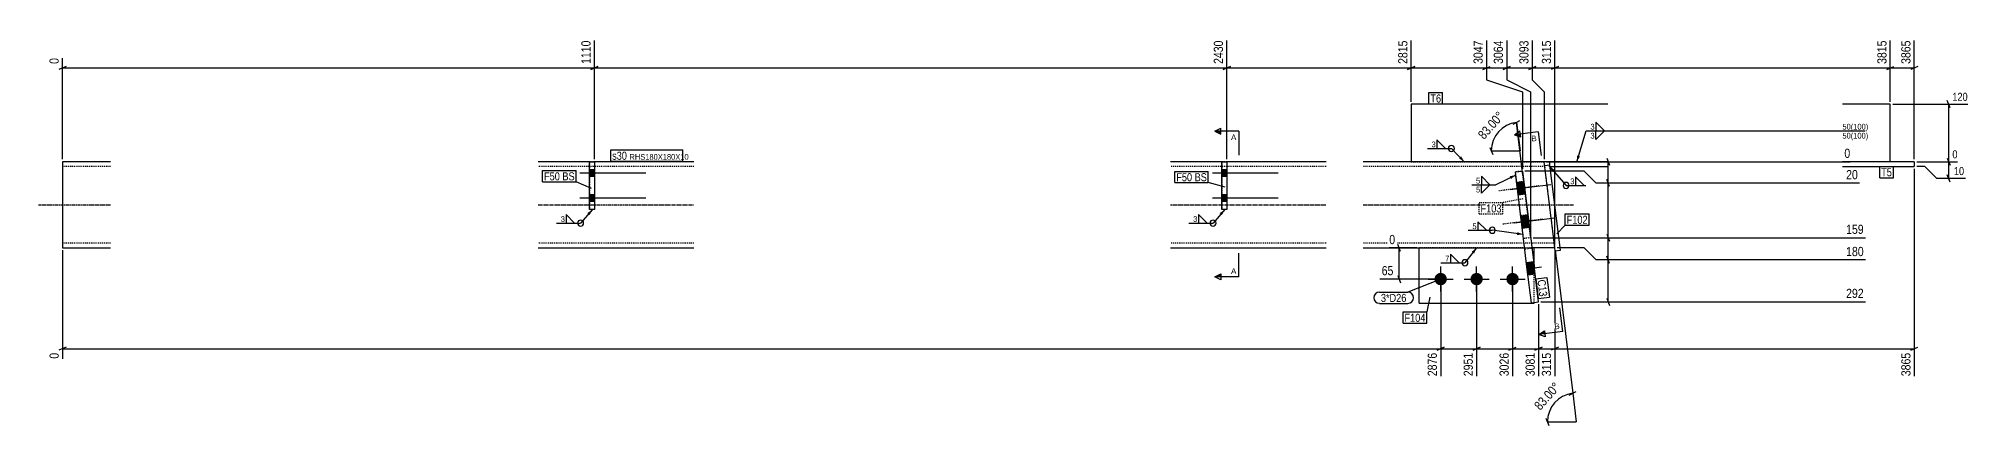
# Model space of a CAD drawing. Header units: millimetres. Extents: x 14 to 40939, y 8 to 845.
# Drawn here: x 36909 to 40939, y 12 to 819 of the extents above; entities that cross this region are included whole.
import ezdxf

# ---------------------------------------------------------------- set-up
doc = ezdxf.new("R2010")
doc.units = ezdxf.units.MM
doc.linetypes.add('DXK_LINE_DOT2', pattern=[3.9198, 1.9599, -1.9599])
doc.linetypes.add('DXK_LINE_DOT3', pattern=[5.9187, 2.979, -0.9799, 0.9799, -0.9799])
for name, color, linetype in [('MÅLSÆTNING', 7, 'Continuous'), ('STÅL', 7, 'Continuous'), ('TEKST', 7, 'Continuous')]:
    doc.layers.add(name, color=color, linetype=linetype)
doc.styles.add('Arial', font='ARIAL.TTF', dxfattribs={"height": 0.2})
doc.styles.add('Arial Narrow', font='ARIALN.TTF', dxfattribs={"height": 0.2})

msp = doc.modelspace()

# ---------------------------------------------------------------- hatches: boundary and pattern name
at = {"layer": 'STÅL', "linetype": 'Continuous'}
for points in [[(38068.7, 531.3), (38068.7, 545.3), (38058.7, 545.3), (38058.7, 531.3)], [(39388.7, 531.3), (39388.7, 545.3), (39378.7, 545.3), (39378.7, 531.3)], [(38068.7, 479.3), (38068.7, 493.3), (38058.7, 493.3), (38058.7, 479.3)], [(39388.7, 479.3), (39388.7, 493.3), (39378.7, 493.3), (39378.7, 479.3)], [(39993.7, 519), (39996.9, 493.2), (40011.8, 495), (40008.6, 520.9)], [(40002.3, 449.5), (40005.4, 423.7), (40020.3, 425.6), (40017.2, 451.4)], [(39835.2, 330.3, -1), (39835.2, 304.3, -1)], [(39910.2, 330.3, -1), (39910.2, 304.3, -1)], [(39985.2, 330.3, -1), (39985.2, 304.3, -1)], [(40032.4, 327.3), (40029.2, 353.1), (40014.3, 351.2), (40017.5, 325.4)]]:
    msp.add_hatch(color=96, dxfattribs=at).paths.add_polyline_path(points)
at = {"layer": 'TEKST', "linetype": 'Continuous'}
for color, points in [(30, [(39376.2, 626.1), (39376.2, 619.8), (39363.7, 626.1)]), (3, [(39877.9, 573.4), (39884.4, 562.3), (39873.5, 569.1)]), (3, [(40126, 573.3), (40119.3, 562.3), (40120, 575.2)]), (3, [(39979.2, 531.7), (39991.8, 534.3), (39981.9, 526.1)]), (3, [(40068.3, 540.8), (40062.5, 552.3), (40073, 545)]), (3, [(38054, 454.9), (38064.6, 462.3), (38058.7, 450.8)]), (3, [(38054, 454.9), (38064.6, 462.3), (38058.7, 450.8)]), (3, [(39374, 454.9), (39384.6, 462.3), (39378.7, 450.8)]), (3, [(39374, 454.9), (39384.6, 462.3), (39378.7, 450.8)]), (3, [(39995.1, 415.3), (40007.1, 410.6), (39994.3, 409.1)]), (3, [(39900, 374.4), (39910.2, 382.3), (39904.9, 370.5)]), (30, [(39376.2, 328), (39376.2, 321.7), (39363.7, 321.7)])]:
    msp.add_hatch(color=color, dxfattribs=at).paths.add_polyline_path(points)

# ---------------------------------------------------------------- linework, layer by layer
at = {"layer": 'MÅLSÆTNING', "color": 7, "linetype": 'Continuous'}
for p, q in [((38068.7, 567.3), (38068.7, 815.1)), ((38068.7, 567.3), (38068.7, 815.1)), ((39388.7, 567.3), (39388.7, 815.1)), ((39388.7, 567.3), (39388.7, 815.1)), ((39773.7, 687.3), (39773.7, 815.1)), ((39773.7, 687.3), (39773.7, 815.1)), ((39930.9, 815.1), (39930.9, 732.8)), ((39973, 815.1), (39973, 732.8)), ((39973, 815.1), (39973, 732.8)), ((40026.4, 815.1), (40026.4, 732.8)), ((40073.5, 387.3), (40073.5, 815.1)), ((40073.5, 387.3), (40073.5, 815.1)), ((40773.7, 687.3), (40773.7, 815.1)), ((40823.7, 567.3), (40823.7, 815.1)), ((36958.7, 567.3), (36958.7, 778.5)), ((36966.2, 760.8), (36951.2, 754.8)), ((36958.7, 757.8), (38068.7, 757.8)), ((38076.2, 760.8), (38061.2, 754.8)), ((38061.2, 754.8), (38076.2, 760.8)), ((38068.7, 757.8), (39388.7, 757.8)), ((39396.2, 760.8), (39381.2, 754.8)), ((39381.2, 754.8), (39396.2, 760.8)), ((39388.7, 757.8), (39773.7, 757.8)), ((39781.2, 760.8), (39766.2, 754.8)), ((39766.2, 754.8), (39781.2, 760.8)), ((39923.4, 754.8), (39938.4, 760.8)), ((39930.9, 757.8), (39973, 757.8)), ((39930.9, 732.8), (40005.9, 707.8)), ((39930.9, 732.8), (40005.9, 707.8)), ((39965.5, 754.8), (39980.5, 760.8)), ((39973, 757.8), (40026.4, 757.8)), ((39973, 732.8), (40023, 707.8)), ((39973, 732.8), (40023, 707.8)), ((40033.9, 760.8), (40018.9, 754.8)), ((40026.4, 732.8), (40051.4, 707.8)), ((40026.4, 732.8), (40051.4, 707.8)), ((40081, 760.8), (40066, 754.8)), ((40081, 760.8), (40066, 754.8)), ((40766.2, 754.8), (40781.2, 760.8)), ((40773.7, 757.8), (40823.7, 757.8)), ((40831.2, 760.8), (40816.2, 754.8)), ((40005.9, 707.8), (40005.9, 547.7)), ((40005.9, 707.8), (40005.9, 547.7)), ((40023, 707.8), (40023, 408.7)), ((40023, 707.8), (40023, 408.7)), ((40051.4, 707.8), (40051.4, 567.3)), ((40051.4, 707.8), (40051.4, 567.3)), ((40898.7, 674.8), (40892.7, 689.8)), ((39986.4, 640.4), (40000.6, 648.1)), ((40778.7, 682.3), (40935.2, 682.3)), ((40007, 533.8), (39993.5, 644.3)), ((39993.5, 644.3), (40000.8, 584.7)), ((39937.8, 592.2), (39943.8, 577.2)), ((39940.8, 584.7), (40000.8, 584.7)), ((40181.9, 569.8), (40187.9, 554.8)), ((40892.7, 569.8), (40898.7, 554.8)), ((40134.9, 542.7), (40011, 542.7)), ((40134.9, 542.7), (40011, 542.7)), ((40056.4, 562.3), (40690, 562.3)), ((40159.9, 517.7), (40134.9, 542.7)), ((40159.9, 517.7), (40134.9, 542.7)), ((40187.9, 510.2), (40181.9, 525.2)), ((40187.9, 510.2), (40181.9, 525.2)), ((40184.9, 517.7), (40184.9, 562.3)), ((40823.7, 547.3), (40823.7, 114.7)), ((40828.7, 562.3), (40913.9, 562.3)), ((40845.7, 552.3), (40828.7, 552.3)), ((40870.7, 527.3), (40845.7, 552.3)), ((40930.9, 527.3), (40870.7, 527.3)), ((40898.7, 519.8), (40892.7, 534.8)), ((40895.7, 527.3), (40895.7, 562.3)), ((40709.5, 517.7), (40159.9, 517.7)), ((40709.5, 517.7), (40159.9, 517.7)), ((40184.9, 403.7), (40184.9, 517.7)), ((40028, 403.7), (40721.7, 403.7)), ((40028, 403.7), (40721.7, 403.7)), ((40181.9, 411.2), (40187.9, 396.2)), ((40181.9, 411.2), (40187.9, 396.2)), ((40184.9, 357.3), (40184.9, 403.7)), ((36958.7, 377.3), (36958.7, 151.2)), ((39785.2, 382.3), (39727.9, 382.3)), ((39751.6, 374.8), (39745.6, 389.8)), ((39748.6, 317.3), (39748.6, 382.3)), ((40073.5, 377.3), (40073.5, 114.7)), ((40134.9, 382.3), (40078.5, 382.3)), ((40134.9, 382.3), (40078.5, 382.3)), ((40159.9, 357.3), (40134.9, 382.3)), ((40159.9, 357.3), (40134.9, 382.3)), ((40187.9, 349.8), (40181.9, 364.8)), ((40187.9, 349.8), (40181.9, 364.8)), ((39745.6, 324.8), (39751.6, 309.8)), ((40721.7, 357.3), (40159.9, 357.3)), ((40721.7, 357.3), (40159.9, 357.3)), ((40184.9, 269.9), (40184.9, 357.3)), ((39830.2, 317.3), (39708.4, 317.3)), ((39835.2, 312.3), (39835.2, 114.7)), ((39910.2, 312.3), (39910.2, 114.7)), ((39985.2, 312.3), (39985.2, 114.7)), ((39985.2, 312.3), (39985.2, 114.7)), ((40039.5, 264.9), (40039.5, 114.7)), ((40044.5, 269.9), (40721.7, 269.9)), ((40181.9, 277.4), (40187.9, 262.4)), ((36966.2, 174.9), (36951.2, 168.9)), ((36958.7, 171.9), (39835.2, 171.9)), ((39827.7, 168.9), (39842.7, 174.9)), ((39902.7, 168.9), (39917.7, 174.9)), ((39977.7, 168.9), (39992.7, 174.9)), ((40032, 168.9), (40047, 174.9)), ((40039.5, 171.9), (40073.5, 171.9)), ((40081, 174.9), (40066, 168.9)), ((40816.2, 168.9), (40831.2, 174.9)), ((40103.6, 75.2), (40117.8, 82.9)), ((40110.7, 79.1), (40118, 19.5)), ((40055, 27), (40061, 12)), ((40058, 19.5), (40118, 19.5))]:
    msp.add_line(p, q, dxfattribs=at)
for centre in [(40000.8, 584.7), (40118, 19.5)]:
    msp.add_arc(centre, 60, 97, 180, dxfattribs=at)
at = {"layer": 'STÅL', "color": 2, "linetype": 'Continuous'}
for p, q in [((40184.3, 682.3), (39773.7, 682.3)), ((39773.7, 682.3), (39773.7, 562.3)), ((40773.7, 682.3), (40673.7, 682.3)), ((40773.7, 562.3), (40773.7, 682.3)), ((36958.7, 562.3), (36958.7, 382.3)), ((37058.7, 562.3), (36958.7, 562.3)), ((38058.7, 562.3), (37951.2, 562.3)), ((38058.7, 462.3), (38058.7, 562.3)), ((38058.7, 562.3), (38068.7, 562.3)), ((38068.7, 562.3), (38068.7, 462.3)), ((38276.2, 562.3), (38068.7, 562.3)), ((39378.7, 562.3), (39271.2, 562.3)), ((39378.7, 462.3), (39378.7, 562.3)), ((39378.7, 562.3), (39388.7, 562.3)), ((39388.7, 562.3), (39388.7, 462.3)), ((39596.2, 562.3), (39388.7, 562.3)), ((40051.4, 562.3), (39673.7, 562.3)), ((39991.1, 540.9), (40006, 542.7)), ((40016, 337.5), (39991.1, 540.9)), ((40006, 542.7), (40030.9, 339.4)), ((40062.5, 562.3), (40051.4, 562.3)), ((40072.6, 389.5), (40051.4, 562.3)), ((40052.4, 554.4), (40062.3, 555.6)), ((40062.3, 555.6), (40084.3, 376.6)), ((40184.3, 562.3), (40062.5, 562.3)), ((40062.5, 562.3), (40062.5, 554.1)), ((40062.7, 552.3), (40184.3, 552.3)), ((40823.7, 562.3), (40673.7, 562.3)), ((40673.7, 552.3), (40823.7, 552.3)), ((40823.7, 562.3), (40823.7, 552.3)), ((38068.7, 462.3), (38058.7, 462.3)), ((39388.7, 462.3), (39378.7, 462.3)), ((36958.7, 382.3), (37058.7, 382.3)), ((37951.2, 382.3), (38276.2, 382.3)), ((39271.2, 382.3), (39596.2, 382.3)), ((39673.7, 382.3), (40010.5, 382.3)), ((39790.2, 267.3), (39790.2, 382.3)), ((40073.5, 382.3), (40025.6, 382.3)), ((40030.2, 345.3), (40030.2, 382.3)), ((40074.3, 375.4), (40072.6, 389.5)), ((40084.3, 376.6), (40074.3, 375.4)), ((40030.9, 339.4), (40016, 337.5)), ((40024.6, 268), (40016, 337.5)), ((40039.5, 269.9), (40030.9, 339.4)), ((39790.2, 267.3), (40030.2, 267.3)), ((40024.6, 268), (40039.5, 269.9)), ((40030.2, 267.3), (40030.2, 268.7))]:
    msp.add_line(p, q, dxfattribs=at)
at = {"layer": 'STÅL', "color": 7, "linetype": 'DXK_LINE_DOT2'}
for p, q in [((37058.7, 552.3), (36958.7, 552.3)), ((38276.2, 552.3), (37951.2, 552.3)), ((38068.7, 562.3), (38058.7, 562.3)), ((38058.7, 562.3), (38058.7, 462.3)), ((38068.7, 562.3), (38068.7, 462.3)), ((39596.2, 552.3), (39271.2, 552.3)), ((39388.7, 562.3), (39378.7, 562.3)), ((39378.7, 562.3), (39378.7, 462.3)), ((39388.7, 562.3), (39388.7, 462.3)), ((40052.6, 552.3), (39673.7, 552.3)), ((39773.7, 562.3), (40051.4, 562.3)), ((40005.9, 542.7), (39991, 540.9)), ((40008.1, 401.9), (39991, 540.9)), ((40023, 403.7), (40005.9, 542.7)), ((40072.6, 389.5), (40052.4, 554.4)), ((40184.3, 562.3), (40062.5, 562.3)), ((40062.5, 552.3), (40062.5, 554.1)), ((40062.5, 552.3), (40062.7, 552.3)), ((40773.7, 562.3), (40673.7, 562.3)), ((38068.7, 462.3), (38058.7, 462.3)), ((39388.7, 462.3), (39378.7, 462.3)), ((40023, 403.7), (40008.1, 401.9)), ((37058.7, 392.3), (36958.7, 392.3)), ((38276.2, 392.3), (37951.2, 392.3)), ((39596.2, 392.3), (39271.2, 392.3)), ((40072.2, 392.3), (39673.7, 392.3)), ((40030.2, 382.3), (39790.2, 382.3)), ((40010.8, 380.4), (40025.7, 382.3)), ((40010.8, 380.4), (40025.7, 382.3)), ((40073.2, 384.2), (40072.6, 389.5)), ((40073.5, 382.3), (40073.2, 384.2)), ((40030.2, 268.7), (40030.2, 345.3))]:
    msp.add_line(p, q, dxfattribs=at)
at = {"layer": 'STÅL', "color": 96, "linetype": 'Continuous'}
for p, q in [((38176.2, 538.3), (38038.7, 538.3)), ((38068.7, 545.3), (38058.7, 545.3)), ((38068.7, 531.3), (38058.7, 531.3)), ((39496.2, 538.3), (39358.7, 538.3)), ((39388.7, 545.3), (39378.7, 545.3)), ((39388.7, 531.3), (39378.7, 531.3)), ((38176.2, 486.3), (38038.7, 486.3)), ((38068.7, 493.3), (38058.7, 493.3)), ((39496.2, 486.3), (39358.7, 486.3)), ((39388.7, 493.3), (39378.7, 493.3)), ((39980.4, 504.3), (40064.8, 514.7)), ((39993.7, 519), (40008.6, 520.9)), ((39996.9, 493.2), (40011.8, 495)), ((38068.7, 479.3), (38058.7, 479.3)), ((39388.7, 479.3), (39378.7, 479.3)), ((39989, 434.8), (40073.3, 445.2)), ((40002.3, 449.5), (40017.2, 451.4)), ((40005.4, 423.7), (40020.3, 425.6)), ((39835.2, 291.3), (39835.2, 343.3)), ((39910.2, 291.3), (39910.2, 343.3)), ((39985.2, 291.3), (39985.2, 343.3)), ((40029.2, 353.1), (40014.3, 351.2)), ((40045.7, 342), (40015.9, 338.3)), ((40032.4, 327.3), (40017.5, 325.4)), ((39809.2, 317.3), (39861.2, 317.3)), ((39884.2, 317.3), (39936.2, 317.3)), ((39959.2, 317.3), (40011.2, 317.3))]:
    msp.add_line(p, q, dxfattribs=at)
at = {"layer": 'STÅL', "color": 96, "linetype": 'DXK_LINE_DOT2'}
for p, q in [((38176.2, 538.3), (38038.7, 538.3)), ((38068.7, 545.3), (38058.7, 545.3)), ((38068.7, 531.3), (38058.7, 531.3)), ((39496.2, 538.3), (39358.7, 538.3)), ((39388.7, 545.3), (39378.7, 545.3)), ((39388.7, 531.3), (39378.7, 531.3)), ((38176.2, 486.3), (38038.7, 486.3)), ((38068.7, 493.3), (38058.7, 493.3)), ((39496.2, 486.3), (39358.7, 486.3)), ((39388.7, 493.3), (39378.7, 493.3)), ((40040, 511.6), (39955.6, 501.2)), ((40008.6, 520.9), (39993.7, 519)), ((40011.8, 495), (39996.9, 493.2)), ((38068.7, 479.3), (38058.7, 479.3)), ((39388.7, 479.3), (39378.7, 479.3)), ((40017.1, 451.4), (40002.3, 449.5)), ((40048.5, 442.1), (39964.1, 431.8)), ((40020.3, 425.6), (40005.4, 423.7))]:
    msp.add_line(p, q, dxfattribs=at)
at = {"layer": 'STÅL', "color": 7, "linetype": 'DXK_LINE_DOT3'}
for p, q in [((36908.7, 472.3), (37058.7, 472.3)), ((37951.2, 472.3), (38276.2, 472.3)), ((39271.2, 472.3), (39596.2, 472.3)), ((39673.7, 472.3), (40112.4, 472.3))]:
    msp.add_line(p, q, dxfattribs=at)
at = {"layer": 'TEKST', "color": 30, "linetype": 'Continuous'}
for p, q in [((39363.7, 626.1), (39376.2, 632.3)), ((39363.7, 626.1), (39376.2, 619.8)), ((39376.2, 619.8), (39376.2, 632.3)), ((40002.2, 614), (40000.7, 626.4)), ((39363.7, 321.7), (39376.2, 328)), ((39376.2, 328), (39376.2, 315.5)), ((39376.2, 315.5), (39363.7, 321.7))]:
    msp.add_line(p, q, dxfattribs=at)
at = {"layer": 'TEKST', "color": 3, "linetype": 'Continuous'}
for p, q in [((39884.4, 562.3), (39857.6, 589.9)), ((39991.8, 534.3), (39950.3, 514.3)), ((38064.6, 462.3), (38040, 434.1)), ((38064.6, 462.3), (38040, 434.1)), ((39384.6, 462.3), (39360, 434.1)), ((39384.6, 462.3), (39360, 434.1)), ((40007.1, 410.6), (39942.8, 419.1)), ((39910.2, 382.3), (39885.9, 351.5))]:
    msp.add_line(p, q, dxfattribs=at)
for centre, start, end in [((39857.6, 589.9), 90, 270), ((39857.6, 589.9), 270, 90), ((38040, 434.1), 90, 270), ((38040, 434.1), 270, 90), ((39360, 434.1), 90, 270), ((39360, 434.1), 270, 90), ((39942.8, 419.1), 90, 270), ((39942.8, 419.1), 270, 90), ((39885.9, 351.5), 90, 270), ((39885.9, 351.5), 270, 90)]:
    msp.add_arc(centre, 6.25, start, end, dxfattribs=at)

# ---------------------------------------------------------------- wipeouts: each hides what was drawn before it
at = {"color": 0}
for points in [[(39824.8, 591.4), (39824.8, 605.9), (39815.2, 605.9), (39815.2, 591.4)], [(40156.4, 628.3), (40156.4, 642.8), (40146.8, 642.8), (40146.8, 628.3)], [(39917.6, 515.8), (39917.6, 530.3), (39907.9, 530.3), (39907.9, 515.8)], [(38007.2, 435.6), (38007.2, 450.1), (37997.6, 450.1), (37997.6, 435.6)], [(39327.2, 435.6), (39327.2, 450.1), (39317.6, 450.1), (39317.6, 435.6)], [(39763.7, 269.6), (39763.7, 287.1), (39710.4, 287.1), (39710.4, 269.6)], [(39803.4, 228.1), (39803.4, 245.6), (39759.7, 245.6), (39759.7, 228.1)]]:
    msp.add_wipeout(points, dxfattribs=at).dxf.layer = 'TEKST'
at = {"color": 0, "linetype": 'Continuous'}
msp.add_wipeout([(39408.7, 328), (39408.7, 340.5), (39397.6, 340.5), (39397.6, 328)], dxfattribs=at).dxf.layer = 'TEKST'

# ---------------------------------------------------------------- next in the draw order: linework, layer by layer
at = {"layer": 'TEKST', "color": 3, "linetype": 'Continuous'}
for p, q in [((39845.3, 589.9), (39827.4, 607.8)), ((39827.4, 607.8), (39827.4, 589.9)), ((40176.9, 626.8), (40159, 644.6)), ((40159, 644.6), (40159, 626.8)), ((40159, 626.8), (40176.9, 626.8)), ((39807.5, 589.9), (39857.6, 589.9)), ((39827.4, 589.9), (39845.3, 589.9)), ((39938, 514.3), (39920.1, 532.2)), ((39920.1, 532.2), (39920.1, 514.3)), ((39920.1, 514.3), (39938, 514.3)), ((38027.6, 434.1), (38009.8, 451.9)), ((38009.8, 451.9), (38009.8, 434.1)), ((39347.6, 434.1), (39329.8, 451.9)), ((39329.8, 451.9), (39329.8, 434.1)), ((37989.8, 434.1), (38040, 434.1)), ((38009.8, 434.1), (38027.6, 434.1)), ((39309.8, 434.1), (39360, 434.1)), ((39329.8, 434.1), (39347.6, 434.1))]:
    msp.add_line(p, q, dxfattribs=at)
at = {"layer": 'TEKST', "color": 7, "linetype": 'Continuous'}
for q in [(39413.7, 371.7), (39363.7, 321.7)]:
    msp.add_line((39413.7, 321.7), q, dxfattribs=at)

# ---------------------------------------------------------------- next in the draw order: texts
at = {"layer": 'TEKST', "color": 3, "style": 'Arial Narrow'}
for p in [(39816.2, 592.4), (37998.6, 436.6), (39318.6, 436.6)]:
    msp.add_text('3', height=11.9, dxfattribs=at).set_placement(p)
at = {"layer": 'TEKST', "color": 3, "linetype": 'Continuous', "style": 'Arial'}
msp.add_text('A', height=11.9, dxfattribs=at).set_placement((39397.6, 328))

# ---------------------------------------------------------------- next in the draw order: wipeouts: each hides what was drawn before it
at = {"color": 0, "linetype": 'Continuous'}
for points, layer in [([(38064.7, 819.1), (38036.7, 819.1), (38036.7, 762.3), (38064.7, 762.3)], 'MÅLSÆTNING'), ([(39384.7, 819.1), (39356.7, 819.1), (39356.7, 762.3), (39384.7, 762.3)], 'MÅLSÆTNING'), ([(40022.4, 819.1), (39994.4, 819.1), (39994.4, 762.3), (40022.4, 762.3)], 'MÅLSÆTNING'), ([(40819.7, 819.1), (40791.7, 819.1), (40791.7, 762.3), (40819.7, 762.3)], 'MÅLSÆTNING'), ([(36954.7, 782.5), (36926.7, 782.5), (36926.7, 762.3), (36954.7, 762.3)], 'MÅLSÆTNING'), ([(40694, 566.3), (40694, 594.3), (40673.8, 594.3), (40673.8, 566.3)], 'MÅLSÆTNING'), ([(40917.4, 565.8), (40917.4, 590.3), (40899.7, 590.3), (40899.7, 565.8)], 'MÅLSÆTNING'), ([(39744.1, 386.3), (39744.1, 414.3), (39723.9, 414.3), (39723.9, 386.3)], 'MÅLSÆTNING'), ([(40722, 407.7), (40722, 435.7), (40677.5, 435.7), (40677.5, 407.7)], 'MÅLSÆTNING'), ([(39740.5, 321.3), (39740.5, 349.3), (39708.1, 349.3), (39708.1, 321.3)], 'MÅLSÆTNING'), ([(40722, 273.9), (40722, 301.9), (40677.5, 301.9), (40677.5, 273.9)], 'MÅLSÆTNING'), ([(36954.7, 167.4), (36926.7, 167.4), (36926.7, 147.2), (36954.7, 147.2)], 'MÅLSÆTNING'), ([(39831.2, 167.4), (39803.2, 167.4), (39803.2, 110.7), (39831.2, 110.7)], 'MÅLSÆTNING'), ([(40069.5, 167.4), (40041.5, 167.4), (40041.5, 110.7), (40069.5, 110.7)], 'MÅLSÆTNING'), ([(39408.7, 607.3), (39408.7, 619.8), (39397.6, 619.8), (39397.6, 607.3)], 'TEKST'), ([(40036, 605.5), (40034.5, 617.9), (40023.4, 616.6), (40025, 604.2)], 'TEKST')]:
    msp.add_wipeout(points, dxfattribs=at).dxf.layer = layer
at = {"color": 0}
for points, layer in [([(39974.8, 656.8), (39953.8, 675.4), (39905.1, 620.3), (39926.1, 601.7)], 'MÅLSÆTNING'), ([(39836.1, 685.8), (39836.1, 703.3), (39813.7, 703.3), (39813.7, 685.8)], 'TEKST'), ([(38136.7, 566.3), (38136.7, 583.8), (38105.8, 583.8), (38105.8, 566.3)], 'TEKST'), ([(37996.8, 523.3), (37996.8, 540.8), (37963.7, 540.8), (37963.7, 523.3)], 'TEKST'), ([(39316.3, 521.5), (39316.3, 539), (39283.3, 539), (39283.3, 521.5)], 'TEKST'), ([(40114.4, 514.4), (40114.4, 528.9), (40104.7, 528.9), (40104.7, 514.4)], 'TEKST'), ([(40777, 531.9), (40777, 549.4), (40754.6, 549.4), (40754.6, 531.9)], 'TEKST'), ([(39962.1, 456.4), (39962.1, 473.9), (39918.4, 473.9), (39918.4, 456.4)], 'TEKST'), ([(40141.9, 432.7), (40141.9, 450.2), (40098.2, 450.2), (40098.2, 432.7)], 'TEKST'), ([(39853.1, 353), (39853.1, 367.5), (39843.5, 367.5), (39843.5, 353)], 'TEKST'), ([(39763.7, 269.6), (39763.7, 287.1), (39710.4, 287.1), (39710.4, 269.6)], 'TEKST'), ([(39803.4, 228.1), (39803.4, 245.6), (39759.7, 245.6), (39759.7, 228.1)], 'TEKST')]:
    msp.add_wipeout(points, dxfattribs=at).dxf.layer = layer

# ---------------------------------------------------------------- next in the draw order: hatches: boundary and pattern name
at = {"layer": 'TEKST', "linetype": 'Continuous'}
msp.add_hatch(color=30, dxfattribs=at).paths.add_polyline_path([(40001.5, 620.2), (40002.2, 614), (39989, 618.6)])

# ---------------------------------------------------------------- next in the draw order: linework, layer by layer
at = {"layer": 'MÅLSÆTNING', "color": 7, "linetype": 'Continuous'}
for p, q in [((40026.4, 815.1), (40026.4, 732.8)), ((40773.7, 687.3), (40773.7, 815.1)), ((39980.5, 760.8), (39965.5, 754.8)), ((40018.9, 754.8), (40033.9, 760.8)), ((40026.4, 757.8), (40073.5, 757.8)), ((40073.5, 757.8), (40773.7, 757.8)), ((40766.2, 754.8), (40781.2, 760.8)), ((40074.1, 377.3), (40110.7, 79.1)), ((39835.2, 312.3), (39835.2, 114.7)), ((39842.7, 174.9), (39827.7, 168.9)), ((39835.2, 171.9), (39910.2, 171.9)), ((39985.2, 171.9), (40039.5, 171.9)), ((40047, 174.9), (40032, 168.9)), ((40081, 174.9), (40066, 168.9)), ((40073.5, 171.9), (40823.7, 171.9))]:
    msp.add_line(p, q, dxfattribs=at)
at = {"layer": 'TEKST', "color": 7, "linetype": 'Continuous'}
for p, q in [((39413.7, 626.1), (39363.7, 626.1)), ((39413.7, 626.1), (39413.7, 576.1)), ((40038.7, 624.7), (39989, 618.6)), ((40038.7, 624.7), (40044.8, 575.1)), ((39707.4, 290.1), (39766.7, 290.1)), ((39835.2, 317.3), (39766.7, 290.1)), ((39707.4, 266.6), (39766.7, 266.6)), ((39756.7, 248.6), (39806.4, 248.6)), ((39756.7, 225.1), (39756.7, 248.6)), ((39812.8, 279.6), (39806.4, 248.6)), ((39806.4, 225.1), (39806.4, 248.6)), ((39756.7, 225.1), (39806.4, 225.1))]:
    msp.add_line(p, q, dxfattribs=at)
at = {"layer": 'TEKST', "color": 30, "linetype": 'Continuous'}
for q in [(40000.7, 626.4), (40002.2, 614)]:
    msp.add_line((39989, 618.6), q, dxfattribs=at)
at = {"layer": 'TEKST', "color": 3, "linetype": 'Continuous'}
for p, q in [((40062.5, 552.3), (40097, 512.9)), ((40134.8, 512.9), (40116.9, 530.7)), ((40116.9, 530.7), (40116.9, 512.9)), ((40097, 512.9), (40138.4, 512.9)), ((40116.9, 512.9), (40134.8, 512.9)), ((39873.6, 351.5), (39855.7, 369.3)), ((39855.7, 369.3), (39855.7, 351.5)), ((39835.8, 351.5), (39885.9, 351.5)), ((39855.7, 351.5), (39873.6, 351.5))]:
    msp.add_line(p, q, dxfattribs=at)
for start, end in [(90, 270), (270, 90)]:
    msp.add_arc((40097, 512.9), 6.25, start, end, dxfattribs=at)
at = {"layer": 'TEKST', "color": 7, "linetype": 'Continuous'}
for centre, radius, start, end in [((39707.4, 278.4), 11.7, 90, 270), ((39766.7, 278.4), 11.8, 270, 90)]:
    msp.add_arc(centre, radius, start, end, dxfattribs=at)

# ---------------------------------------------------------------- next in the draw order: texts
at = {"layer": 'MÅLSÆTNING', "color": 3, "linetype": 'Continuous', "style": 'Arial Narrow'}
for s, height, p in [('1110', 19.09, (38060.7, 766.3)), ('2430', 19.09, (39380.7, 766.3)), ('3093', 19.09, (40018.4, 766.3)), ('3865', 19.09, (40815.7, 766.3)), ('0', 19.1, (36950.7, 766.3)), ('0', 19.1, (36950.7, 151.2)), ('2876', 19.09, (39827.2, 114.7)), ('3115', 19.09, (40065.5, 114.7))]:
    msp.add_text(s, height=height, rotation=90.0002, dxfattribs=at).set_placement(p)
at = {"layer": 'MÅLSÆTNING', "color": 3, "style": 'Arial Narrow'}
msp.add_text('83.00°', height=19.09, rotation=48.5009, dxfattribs=at).set_placement((39925.7, 607.4))
at = {"layer": 'MÅLSÆTNING', "color": 3, "linetype": 'Continuous', "style": 'Arial Narrow'}
for s, height, p in [('0', 19.1, (40677.8, 570.3)), ('0', 19.1, (39727.9, 390.3)), ('159', 19.09, (40681.5, 411.7)), ('65', 19.09, (39712.1, 325.3)), ('292', 19.09, (40681.5, 277.9))]:
    msp.add_text(s, height=height, dxfattribs=at).set_placement(p)
at = {"layer": 'TEKST', "color": 3, "linetype": 'Continuous', "style": 'Arial'}
msp.add_text('A', height=11.9, dxfattribs=at).set_placement((39397.6, 607.3))
msp.add_text('B', height=11.9, rotation=7.0015, dxfattribs=at).set_placement((40025, 604.2))
at = {"layer": 'TEKST', "color": 3, "style": 'Arial Narrow'}
for s, height, p in [('3', 11.9, (40105.7, 515.4)), ('7', 11.9, (39844.5, 354)), ('3*D26', 16.7, (39710.4, 269.6)), ('F104', 16.7, (39759.7, 228.1))]:
    msp.add_text(s, height=height, dxfattribs=at).set_placement(p)

# ---------------------------------------------------------------- next in the draw order: wipeouts: each hides what was drawn before it
at = {"color": 0, "linetype": 'Continuous'}
for points, layer in [([(40709.9, 521.7), (40709.9, 549.7), (40677.5, 549.7), (40677.5, 521.7)], 'MÅLSÆTNING'), ([(40931.3, 530.8), (40931.3, 555.3), (40902.9, 555.3), (40902.9, 530.8)], 'MÅLSÆTNING'), ([(40722, 361.3), (40722, 389.3), (40677.5, 389.3), (40677.5, 361.3)], 'MÅLSÆTNING'), ([(40156.4, 609.5), (40156.4, 624), (40146.8, 624), (40146.8, 609.5)], 'TEKST'), ([(40721.9, 628.3), (40721.9, 642.8), (40188.2, 642.8), (40188.2, 628.3)], 'TEKST'), ([(39917.6, 497.1), (39917.6, 511.6), (39907.9, 511.6), (39907.9, 497.1)], 'TEKST')]:
    msp.add_wipeout(points, dxfattribs=at).dxf.layer = layer
at = {"color": 0}
for points in [[(39836.1, 685.8), (39836.1, 703.3), (39813.7, 703.3), (39813.7, 685.8)], [(38136.7, 566.3), (38136.7, 583.8), (38105.8, 583.8), (38105.8, 566.3)], [(37996.8, 523.3), (37996.8, 540.8), (37963.7, 540.8), (37963.7, 523.3)], [(39316.3, 521.5), (39316.3, 539), (39283.3, 539), (39283.3, 521.5)], [(40777, 531.9), (40777, 549.4), (40754.6, 549.4), (40754.6, 531.9)], [(39962.1, 456.4), (39962.1, 473.9), (39918.4, 473.9), (39918.4, 456.4)], [(40141.9, 432.7), (40141.9, 450.2), (40098.2, 450.2), (40098.2, 432.7)]]:
    msp.add_wipeout(points, dxfattribs=at).dxf.layer = 'TEKST'

# ---------------------------------------------------------------- next in the draw order: linework, layer by layer
at = {"layer": 'MÅLSÆTNING', "color": 7, "linetype": 'Continuous'}
for p, q in [((40895.7, 562.3), (40895.7, 682.3)), ((40892.7, 569.8), (40898.7, 554.8)), ((40828.7, 562.3), (40913.9, 562.3))]:
    msp.add_line(p, q, dxfattribs=at)
at = {"layer": 'TEKST', "color": 7, "linetype": 'Continuous'}
for p, q in [((39810.7, 706.3), (39839.1, 706.3)), ((39810.7, 682.8), (39810.7, 706.3)), ((39839.1, 682.8), (39839.1, 706.3)), ((39810.7, 682.8), (39839.1, 682.8)), ((38102.8, 563.3), (38102.8, 586.8)), ((37960.7, 520.3), (37960.7, 543.8)), ((39280.3, 518.5), (39280.3, 542)), ((40751.6, 552.4), (40780, 552.4)), ((40751.6, 528.9), (40751.6, 552.4)), ((40751.6, 528.9), (40780, 528.9)), ((40780, 528.9), (40780, 552.4)), ((40095.2, 453.2), (40144.9, 453.2)), ((40095.2, 429.7), (40095.2, 453.2)), ((40144.9, 429.7), (40144.9, 453.2)), ((40077.5, 412), (40095.2, 429.7)), ((40095.2, 429.7), (40144.9, 429.7))]:
    msp.add_line(p, q, dxfattribs=at)
at = {"layer": 'TEKST', "color": 3, "linetype": 'Continuous'}
for p, q in [((40119.3, 562.3), (40139.1, 626.8)), ((40159, 626.8), (40176.9, 626.8)), ((40176.9, 626.8), (40159, 608.9)), ((40159, 608.9), (40159, 626.8)), ((39900.2, 514.3), (39950.3, 514.3)), ((39920.1, 514.3), (39938, 514.3)), ((39938, 514.3), (39920.1, 496.5)), ((39920.1, 496.5), (39920.1, 514.3))]:
    msp.add_line(p, q, dxfattribs=at)
at = {"layer": 'TEKST', "color": 7, "linetype": 'DXK_LINE_DOT2'}
for p, q in [((40006.4, 484.6), (39965.1, 476.9)), ((39915.4, 476.9), (39965.1, 476.9)), ((39915.4, 453.4), (39915.4, 476.9)), ((39915.4, 453.4), (39965.1, 453.4)), ((39965.1, 453.4), (39965.1, 476.9))]:
    msp.add_line(p, q, dxfattribs=at)

# ---------------------------------------------------------------- next in the draw order: texts
at = {"layer": 'MÅLSÆTNING', "color": 3, "linetype": 'Continuous', "style": 'Arial Narrow'}
for s, height, p in [('0', 16.7, (40903.2, 569.3)), ('20', 19.09, (40681.5, 525.7)), ('10', 16.7, (40906.4, 534.3)), ('180', 19.09, (40681.5, 365.3))]:
    msp.add_text(s, height=height, dxfattribs=at).set_placement(p)
at = {"layer": 'TEKST', "color": 3, "style": 'Arial Narrow'}
for s, height, p in [('T6', 16.7, (39813.7, 685.8)), ('3', 11.9, (40147.8, 629.3)), ('5', 11.9, (39908.9, 516.8)), ('T5', 16.7, (40754.6, 531.9)), ('F103', 16.7, (39918.4, 456.4)), ('F102', 16.7, (40098.2, 432.7))]:
    msp.add_text(s, height=height, dxfattribs=at).set_placement(p)
at = {"layer": 'TEKST', "color": 3, "linetype": 'Continuous', "style": 'Arial Narrow'}
for s, p in [('3', (40147.8, 610.5)), ('5', (39908.9, 498.1))]:
    msp.add_text(s, height=11.9, dxfattribs=at).set_placement(p)

# ---------------------------------------------------------------- next in the draw order: wipeouts: each hides what was drawn before it
at = {"color": 0, "linetype": 'Continuous'}
for points in [[(39969, 819.1), (39941, 819.1), (39941, 762.3), (39969, 762.3)], [(40069.5, 819.1), (40041.5, 819.1), (40041.5, 762.3), (40069.5, 762.3)], [(40769.7, 819.1), (40741.7, 819.1), (40741.7, 762.3), (40769.7, 762.3)], [(39906.2, 167.4), (39878.2, 167.4), (39878.2, 110.7), (39906.2, 110.7)], [(40819.7, 167.4), (40791.7, 167.4), (40791.7, 110.7), (40819.7, 110.7)]]:
    msp.add_wipeout(points, dxfattribs=at).dxf.layer = 'MÅLSÆTNING'
at = {"color": 0}
for points, layer in [([(40092, 91.6), (40071, 110.2), (40022.3, 55.1), (40043.3, 36.5)], 'MÅLSÆTNING'), ([(38250.1, 566.3), (38250.1, 578.8), (38142, 578.8), (38142, 566.3)], 'TEKST'), ([(38027.6, 523.3), (38027.6, 540.8), (38002, 540.8), (38002, 523.3)], 'TEKST'), ([(39347.1, 521.5), (39347.1, 539), (39321.6, 539), (39321.6, 521.5)], 'TEKST')]:
    msp.add_wipeout(points, dxfattribs=at).dxf.layer = layer

# ---------------------------------------------------------------- next in the draw order: linework, layer by layer
at = {"layer": 'MÅLSÆTNING', "color": 7, "linetype": 'Continuous'}
for p, q in [((39930.9, 815.1), (39930.9, 732.8)), ((39773.7, 757.8), (39930.9, 757.8)), ((39923.4, 754.8), (39938.4, 760.8)), ((40073.5, 377.3), (40073.5, 114.7)), ((39910.2, 312.3), (39910.2, 114.7)), ((40039.5, 264.9), (40039.5, 114.7)), ((39917.7, 174.9), (39902.7, 168.9)), ((39910.2, 171.9), (39985.2, 171.9))]:
    msp.add_line(p, q, dxfattribs=at)

# ---------------------------------------------------------------- next in the draw order: texts
at = {"layer": 'MÅLSÆTNING', "color": 3, "linetype": 'Continuous', "style": 'Arial Narrow'}
for s, p in [('3064', (39965, 766.3)), ('3115', (40065.5, 766.3)), ('3815', (40765.7, 766.3)), ('2951', (39902.2, 114.7)), ('3865', (40815.7, 114.7))]:
    msp.add_text(s, height=19.09, rotation=90.0002, dxfattribs=at).set_placement(p)
at = {"layer": 'MÅLSÆTNING', "color": 3, "style": 'Arial Narrow'}
msp.add_text('83.00°', height=19.09, rotation=48.5009, dxfattribs=at).set_placement((40042.9, 42.2))

# ---------------------------------------------------------------- next in the draw order: wipeouts: each hides what was drawn before it
at = {"color": 0, "linetype": 'Continuous'}
for points, layer in [([(40938.7, 685.8), (40938.7, 710.3), (40899.7, 710.3), (40899.7, 685.8)], 'MÅLSÆTNING'), ([(40721.9, 609.5), (40721.9, 624), (40188.2, 624), (40188.2, 609.5)], 'TEKST')]:
    msp.add_wipeout(points, dxfattribs=at).dxf.layer = layer
at = {"color": 0}
for points in [[(38250.1, 566.3), (38250.1, 578.8), (38142, 578.8), (38142, 566.3)], [(38027.6, 523.3), (38027.6, 540.8), (38002, 540.8), (38002, 523.3)], [(39347.1, 521.5), (39347.1, 539), (39321.6, 539), (39321.6, 521.5)], [(39910, 420.6), (39910, 435.1), (39900.4, 435.1), (39900.4, 420.6)]]:
    msp.add_wipeout(points, dxfattribs=at).dxf.layer = 'TEKST'

# ---------------------------------------------------------------- next in the draw order: linework, layer by layer
at = {"layer": 'TEKST', "color": 3, "linetype": 'Continuous'}
for p, q in [((40139.1, 626.8), (40720.9, 626.8)), ((39892.7, 419.1), (39942.8, 419.1)), ((39930.5, 419.1), (39912.6, 437)), ((39912.6, 437), (39912.6, 419.1)), ((39912.6, 419.1), (39930.5, 419.1))]:
    msp.add_line(p, q, dxfattribs=at)
at = {"layer": 'TEKST', "color": 7, "linetype": 'Continuous'}
for p, q in [((38102.8, 586.8), (38253.1, 586.8)), ((38253.1, 563.3), (38253.1, 586.8)), ((37960.7, 543.8), (38030.6, 543.8)), ((38030.6, 520.3), (38030.6, 543.8)), ((38102.8, 563.3), (38253.1, 563.3)), ((39280.3, 542), (39350.1, 542)), ((39350.1, 518.5), (39350.1, 542)), ((37960.7, 520.3), (38030.6, 520.3)), ((38062.4, 506.6), (38030.6, 520.3)), ((39280.3, 518.5), (39350.1, 518.5)), ((39385.7, 508.9), (39350.1, 518.5))]:
    msp.add_line(p, q, dxfattribs=at)

# ---------------------------------------------------------------- next in the draw order: texts
at = {"layer": 'MÅLSÆTNING', "color": 3, "linetype": 'Continuous', "style": 'Arial Narrow'}
msp.add_text('120', height=16.7, dxfattribs=at).set_placement((40903.2, 689.3))
at = {"layer": 'TEKST', "color": 3, "linetype": 'Continuous', "style": 'Arial Narrow'}
for p in [(40673.7, 629.3), (40673.7, 610.5)]:
    msp.add_text('50(100)', height=11.93, dxfattribs=at).set_placement(p)
at = {"layer": 'TEKST', "color": 3, "style": 'Arial Narrow'}
for s, height, p in [('s30', 16.7, (38105.8, 566.3)), ('RHS180X180X10', 11.93, (38142, 566.3)), ('F50', 16.7, (37963.7, 523.3)), ('BS', 16.7, (38002, 523.3)), ('F50', 16.7, (39283.3, 521.5)), ('BS', 16.7, (39321.6, 521.5)), ('5', 11.9, (39901.4, 421.6))]:
    msp.add_text(s, height=height, dxfattribs=at).set_placement(p)

# ---------------------------------------------------------------- next in the draw order: wipeouts: each hides what was drawn before it
at = {"color": 0, "linetype": 'Continuous'}
for points, layer in [([(39769.7, 819.1), (39741.7, 819.1), (39741.7, 762.3), (39769.7, 762.3)], 'MÅLSÆTNING'), ([(39926.9, 819.1), (39898.9, 819.1), (39898.9, 762.3), (39926.9, 762.3)], 'MÅLSÆTNING'), ([(40035.5, 167.4), (40007.5, 167.4), (40007.5, 110.7), (40035.5, 110.7)], 'MÅLSÆTNING'), ([(40084.1, 213.5), (40082.6, 225.9), (40071.6, 224.6), (40073.1, 212.2)], 'TEKST')]:
    msp.add_wipeout(points, dxfattribs=at).dxf.layer = layer
at = {"color": 0}
msp.add_wipeout([(40041.4, 280), (40058.8, 282.2), (40054.5, 317.1), (40037.1, 315)], dxfattribs=at).dxf.layer = 'TEKST'

# ---------------------------------------------------------------- next in the draw order: hatches: boundary and pattern name
at = {"layer": 'TEKST', "linetype": 'Continuous'}
msp.add_hatch(color=30, dxfattribs=at).paths.add_polyline_path([(40051.9, 209.6), (40052.6, 203.3), (40040.2, 201.8)])

# ---------------------------------------------------------------- next in the draw order: linework, layer by layer
at = {"layer": 'MÅLSÆTNING', "color": 7, "linetype": 'Continuous'}
msp.add_line((39977.7, 168.9), (39992.7, 174.9), dxfattribs=at)
at = {"layer": 'TEKST', "color": 7, "linetype": 'Continuous'}
for q in [(40083.8, 257.5), (40040.2, 201.8)]:
    msp.add_line((40089.9, 207.9), q, dxfattribs=at)
at = {"layer": 'TEKST', "color": 30, "linetype": 'Continuous'}
for p, q in [((40040.2, 201.8), (40051.9, 209.6)), ((40053.4, 197.1), (40040.2, 201.8)), ((40051.9, 209.6), (40053.4, 197.1))]:
    msp.add_line(p, q, dxfattribs=at)

# ---------------------------------------------------------------- next in the draw order: texts
at = {"layer": 'MÅLSÆTNING', "color": 3, "linetype": 'Continuous', "style": 'Arial Narrow'}
for s, p in [('2815', (39765.7, 766.3)), ('3047', (39922.9, 766.3)), ('3081', (40031.5, 114.7))]:
    msp.add_text(s, height=19.09, rotation=90.0002, dxfattribs=at).set_placement(p)
at = {"layer": 'TEKST', "color": 3, "linetype": 'Continuous', "style": 'Arial'}
msp.add_text('B', height=11.9, rotation=7.0015, dxfattribs=at).set_placement((40073.1, 212.2))

# ---------------------------------------------------------------- next in the draw order: wipeouts: each hides what was drawn before it
at = {"color": 0}
msp.add_wipeout([(40041.4, 280), (40058.8, 282.2), (40054.5, 317.1), (40037.1, 315)], dxfattribs=at).dxf.layer = 'TEKST'

# ---------------------------------------------------------------- next in the draw order: linework, layer by layer
at = {"layer": 'TEKST', "color": 7, "linetype": 'Continuous'}
for p, q in [((40033.8, 317.6), (40057.1, 320.4)), ((40033.8, 317.6), (40038.8, 276.7)), ((40057.1, 320.4), (40062.1, 279.6)), ((40038.8, 276.7), (40062.1, 279.6))]:
    msp.add_line(p, q, dxfattribs=at)

# ---------------------------------------------------------------- next in the draw order: texts
at = {"layer": 'TEKST', "color": 3, "style": 'Arial Narrow'}
msp.add_text('C13', height=16.7, rotation=-82.9987, dxfattribs=at).set_placement((40037.1, 315))

# ---------------------------------------------------------------- next in the draw order: wipeouts: each hides what was drawn before it
at = {"color": 0, "linetype": 'Continuous'}
msp.add_wipeout([(39981.2, 167.4), (39953.2, 167.4), (39953.2, 110.7), (39981.2, 110.7)], dxfattribs=at).dxf.layer = 'MÅLSÆTNING'

# ---------------------------------------------------------------- next in the draw order: texts
at = {"layer": 'MÅLSÆTNING', "color": 3, "linetype": 'Continuous', "style": 'Arial Narrow'}
msp.add_text('3026', height=19.09, rotation=90.0002, dxfattribs=at).set_placement((39977.2, 114.7))

doc.saveas('drawing.dxf')
